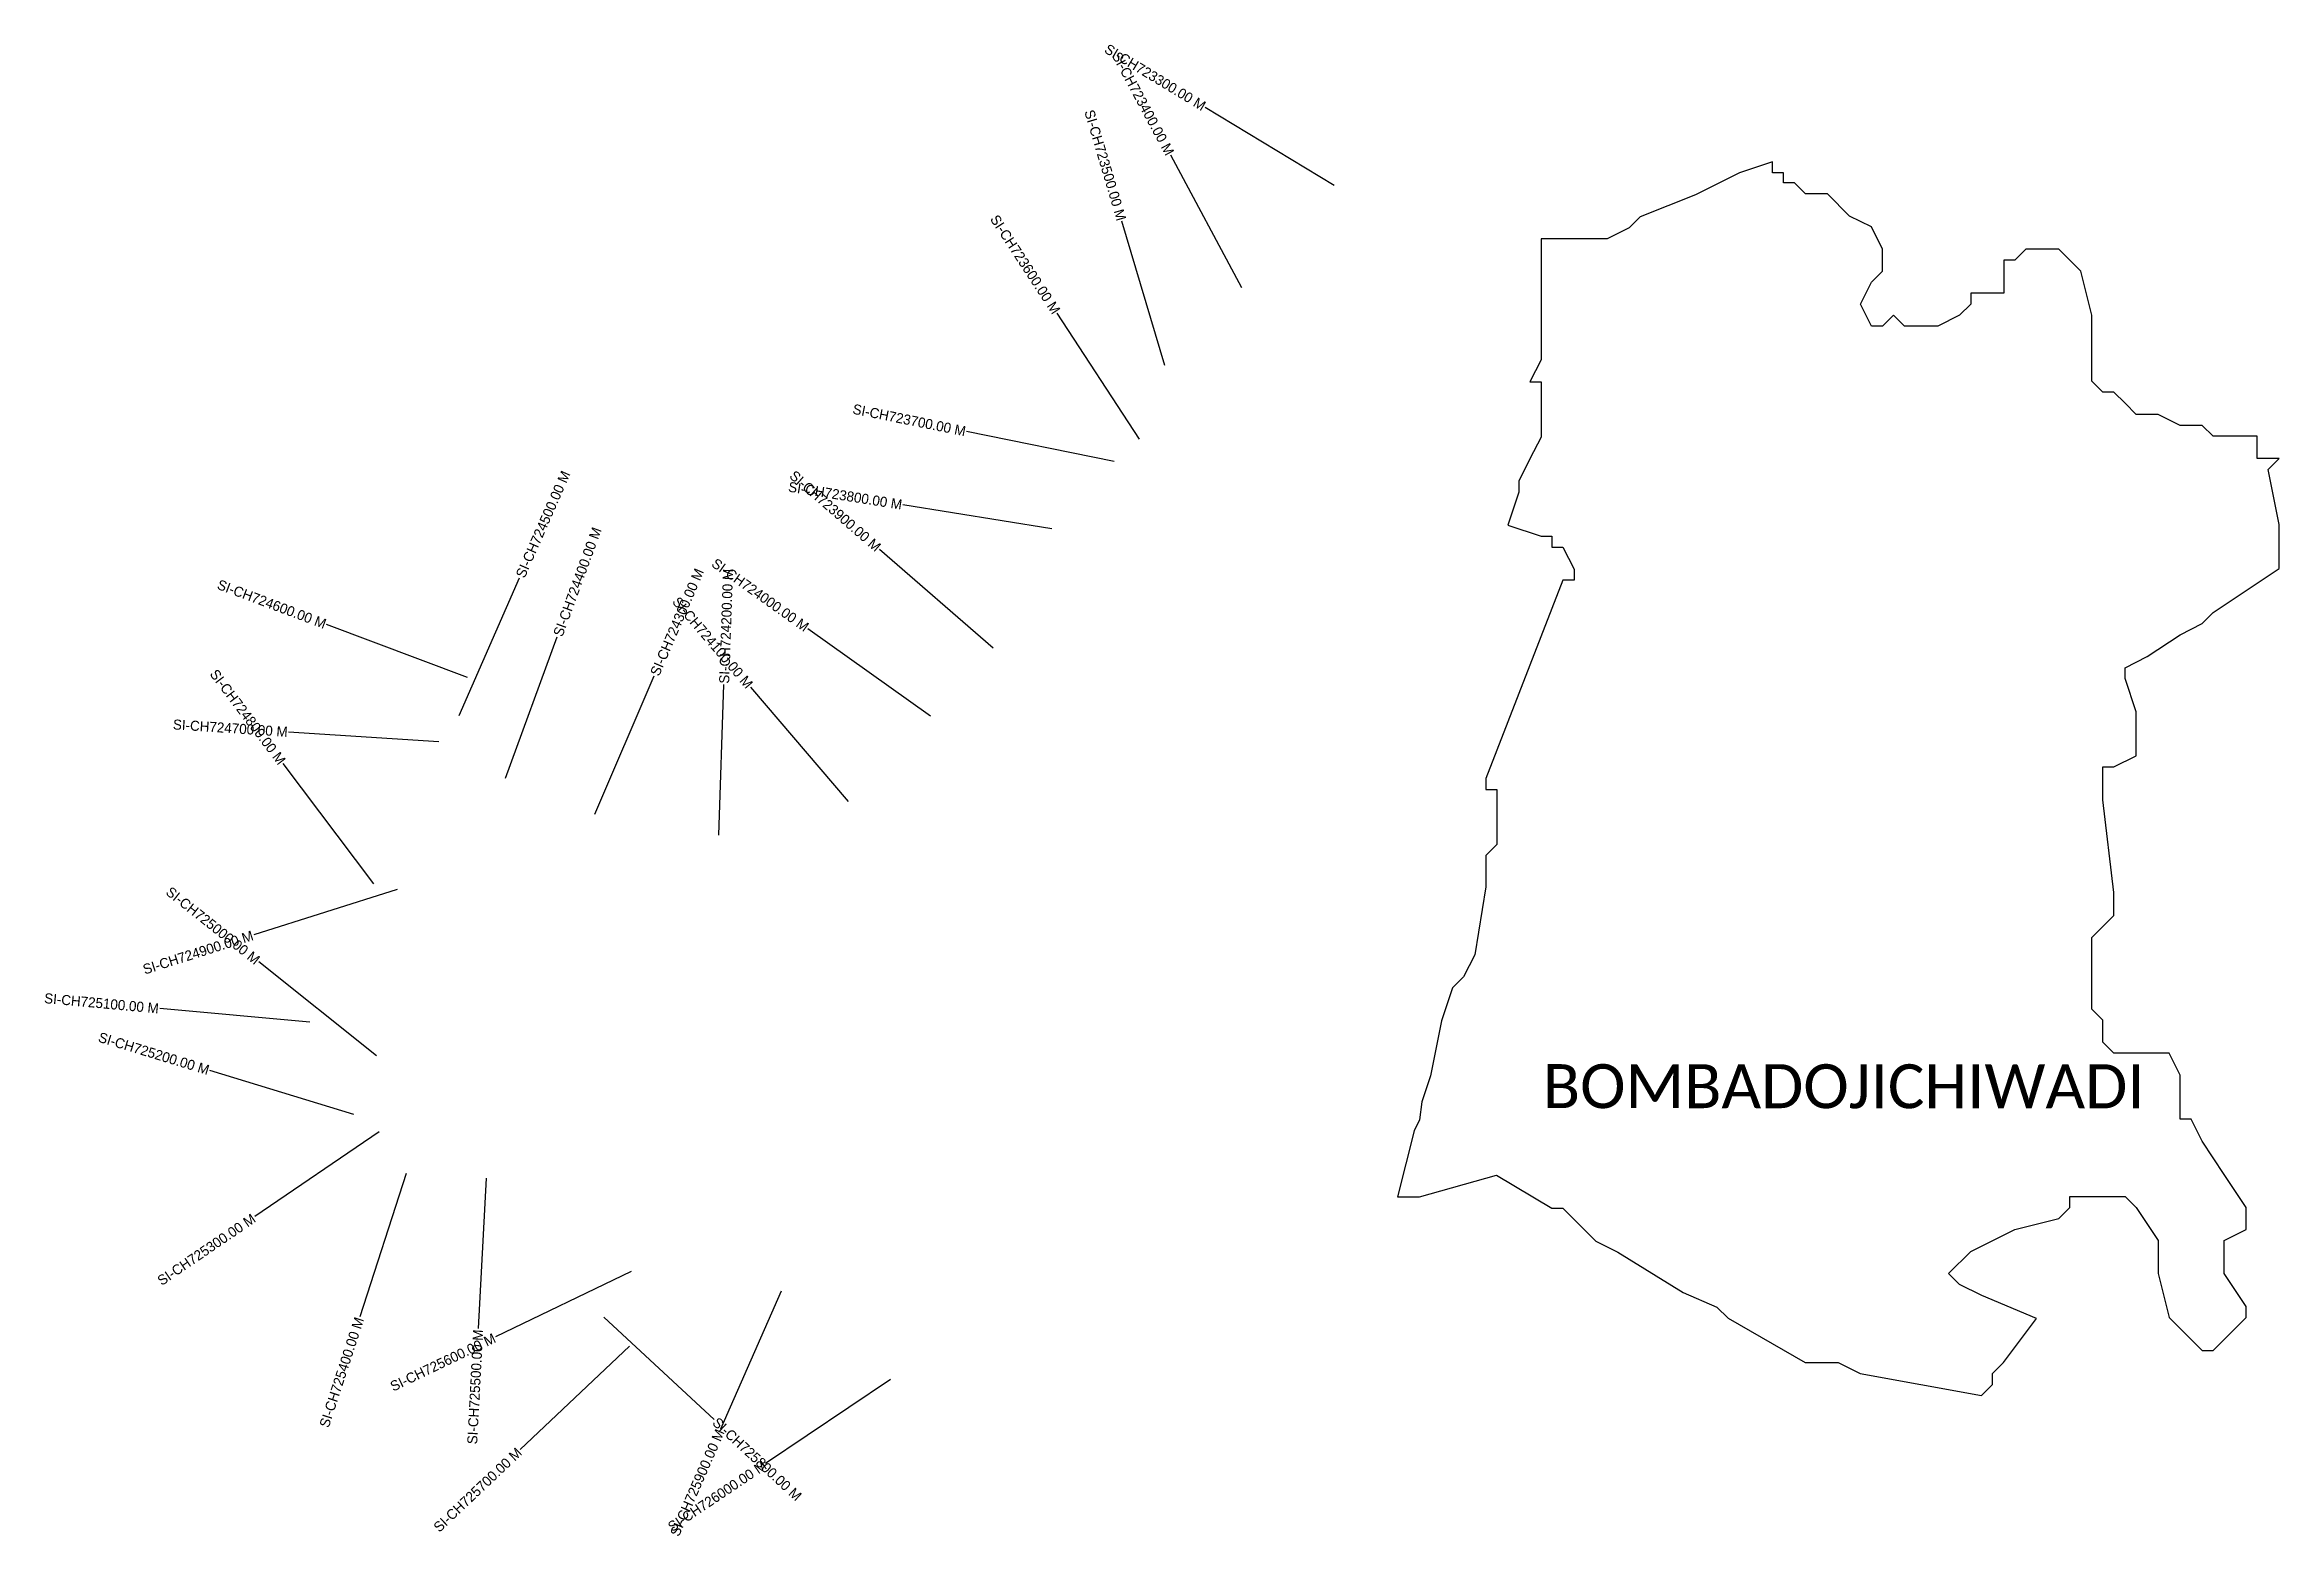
# Model space of a CAD drawing. Header units: metres. Extents: x 355512 to 357738, y 1740651 to 1742138.
import ezdxf
from ezdxf.enums import TextEntityAlignment as Align

# ---------------------------------------------------------------- set-up
doc = ezdxf.new("R2010")
doc.units = ezdxf.units.M
for name, color, linetype in [('CS', 134, 'Continuous'), ('CSMark', 6, 'Continuous'), ('VILLAGE BOUNDRY', 10, 'Continuous'), ('VILLAGE NAME', 250, 'Continuous')]:
    doc.layers.add(name, color=color, linetype=linetype)

msp = doc.modelspace()

# ---------------------------------------------------------------- linework, layer by layer
at = {"layer": 'CS'}
for p, q in [((356796.5, 1741997.8), (356668.1, 1742075.4)), ((356704.6, 1741895.7), (356633.7, 1742027.9)), ((356627.7, 1741818.3), (356585.1, 1741962.1)), ((356602.7, 1741744.7), (356520.6, 1741870.3)), ((356577.4, 1741722.7), (356430.3, 1741752.4)), ((356515.1, 1741655.6), (356367, 1741679.3)), ((356456.9, 1741536.7), (356343.6, 1741635)), ((355924.8, 1741469.3), (355985.1, 1741606.7)), ((355933.3, 1741507.4), (355792.8, 1741560.1)), ((356394.5, 1741468.8), (356272.3, 1741555.8)), ((355971, 1741407.1), (356022.6, 1741548)), ((356060, 1741371.1), (356119, 1741509)), ((356183.5, 1741350.3), (356188.7, 1741500.2)), ((356312.6, 1741383.6), (356215.3, 1741497.8)), ((355904.7, 1741443.1), (355755.1, 1741453)), ((355839.9, 1741301.8), (355749.5, 1741421.5)), ((355863.3, 1741296.2), (355720.3, 1741250.9)), ((355842.6, 1741130.3), (355725.3, 1741223.8)), ((355776.1, 1741163.8), (355626.7, 1741177.4)), ((355820.1, 1741071.8), (355676.6, 1741115.6)), ((355845.2, 1741054.6), (355721.3, 1740970.1)), ((355872.3, 1741012.9), (355825.9, 1740870.3)), ((355951.9, 1741008.3), (355943.9, 1740858.5)), ((356096.3, 1740915.2), (355961.2, 1740850.2)), ((356245.5, 1740895.7), (356185.4, 1740758.2)), ((356068.9, 1740869.7), (356179, 1740767.9)), ((356094.6, 1740840.9), (355985.6, 1740737.8)), ((356354.7, 1740807.6), (356230.2, 1740724))]:
    msp.add_line(p, q, dxfattribs=at)
at = {"layer": 'VILLAGE BOUNDRY'}
msp.add_lwpolyline([(357562.2, 1741385.4), (357562.2, 1741418.3), (357573.2, 1741418.3), (357595.2, 1741429.3), (357595.2, 1741473.2), (357584.2, 1741506.2), (357584.2, 1741517.1), (357606.2, 1741528.1), (357639.1, 1741550), (357661.1, 1741561), (357672, 1741572), (357705, 1741594), (357737.9, 1741615.9), (357737.9, 1741637.9), (357737.9, 1741659.8), (357726.9, 1741714.7), (357737.9, 1741725.7), (357716, 1741725.7), (357716, 1741747.7), (357672, 1741747.7), (357661.1, 1741758.6), (357639.1, 1741758.6), (357617.1, 1741769.6), (357595.2, 1741769.6), (357584.2, 1741780.6), (357573.2, 1741791.6), (357562.2, 1741791.6), (357551.3, 1741802.6), (357551.3, 1741857.5), (357551.3, 1741868.4), (357540.3, 1741912.4), (357518.3, 1741934.3), (357485.4, 1741934.3), (357474.4, 1741923.3), (357463.4, 1741923.3), (357463.4, 1741890.4), (357430.5, 1741890.4), (357430.5, 1741879.4), (357419.5, 1741868.4), (357397.6, 1741857.5), (357364.6, 1741857.5), (357353.7, 1741868.4), (357342.7, 1741857.5), (357331.7, 1741857.5), (357320.7, 1741879.4), (357331.7, 1741901.4), (357342.7, 1741912.4), (357342.7, 1741934.3), (357331.7, 1741956.3), (357309.8, 1741967.2), (357287.8, 1741989.2), (357265.9, 1741989.2), (357254.9, 1742000.2), (357243.9, 1742000.2), (357244.1, 1742010.4), (357233.1, 1742010.4), (357233.2, 1742021.4), (357200.2, 1742010.4), (357156.3, 1741988.5), (357101.4, 1741966.5), (357090.4, 1741955.6), (357068.4, 1741944.6), (357002.6, 1741944.6), (357002.5, 1741856.8), (357002.5, 1741845.8), (357002.5, 1741823.9), (356991.5, 1741801.9), (357002.5, 1741801.9), (357002.5, 1741747), (356991.5, 1741725.1), (356980.5, 1741703.1), (356980.5, 1741692.1), (356969.5, 1741659.2), (357002.5, 1741648.2), (357013.4, 1741648.2), (357013.4, 1741637.2), (357024.4, 1741637.2), (357035.4, 1741615.3), (357035.4, 1741604.3), (357024.4, 1741604.3), (356947.5, 1741406.7), (356947.5, 1741395.7), (356958.4, 1741395.7), (356958.4, 1741340.9), (356947.5, 1741329.9), (356947.4, 1741298.8), (356936.5, 1741231.1), (356925.4, 1741209.1), (356914.5, 1741198.2), (356903.5, 1741165.2), (356892.5, 1741110.3), (356883.8, 1741084.4), (356881.5, 1741066.4), (356876, 1741055.5), (356859.5, 1740989.6), (356881.5, 1740989.6), (356958.3, 1741011.5), (357013.2, 1740978.5), (357024.2, 1740978.5), (357057.1, 1740945.6), (357079, 1740934.6), (357144, 1740894.4), (357177.8, 1740879.7), (357188.8, 1740868.7), (357265.7, 1740824.8), (357298.6, 1740824.7), (357320.5, 1740813.8), (357441.3, 1740791.8), (357452.3, 1740802.7), (357452.3, 1740813.7), (357463.2, 1740824.7), (357496.2, 1740868.6), (357441.5, 1740891.4), (357419.5, 1740902.4), (357408.5, 1740913.3), (357430.5, 1740935.3), (357474.4, 1740957.3), (357518.3, 1740968.2), (357529.3, 1740979.2), (357529.3, 1740990.2), (357584.2, 1740990.2), (357595.2, 1740979.2), (357617.1, 1740946.3), (357617.1, 1740913.3), (357628.1, 1740869.4), (357661.1, 1740836.5), (357672, 1740836.5), (357694, 1740858.4), (357705, 1740869.4), (357705, 1740880.4), (357683, 1740913.3), (357683, 1740946.3), (357705, 1740957.3), (357705, 1740979.2), (357683, 1741012.1), (357661.1, 1741045.1), (357650.1, 1741067), (357639.1, 1741067), (357639.1, 1741089), (357639.1, 1741110.9), (357628.1, 1741132.9), (357573.2, 1741132.9), (357562.2, 1741143.9), (357562.2, 1741165.8), (357551.3, 1741176.8), (357551.3, 1741220.7), (357551.3, 1741248.2), (357573.2, 1741270.1), (357573.2, 1741293)], close=True, dxfattribs=at)

# ---------------------------------------------------------------- texts
at = {"layer": 'CSMark'}
for s, rotation, p in [('SI-CH723300.00 M', 328.8692, (356667.2, 1742075.9)), ('SI-CH723400.00 M', 298.1912, (356633.2, 1742028.8)), ('SI-CH723500.00 M', 286.4801, (356584.8, 1741963)), ('SI-CH723600.00 M', 303.1635, (356520.1, 1741871.1)), ('SI-CH723700.00 M', 348.603, (356429.4, 1741752.6)), ('SI-CH723900.00 M', 319.061, (356342.8, 1741635.7)), ('SI-CH723800.00 M', 350.9068, (356366, 1741679.5)), ('SI-CH724000.00 M', 324.5322, (356271.5, 1741556.4)), ('SI-CH724600.00 M', 339.4416, (355791.9, 1741560.4)), ('SI-CH724100.00 M', 310.4475, (356214.6, 1741498.5)), ('SI-CH724800.00 M', 307.0599, (355748.9, 1741422.3)), ('SI-CH724700.00 M', 356.2093, (355754.1, 1741453.1)), ('SI-CH725000.00 M', 321.4581, (355724.5, 1741224.4)), ('SI-CH724900.00 M', 17.5844, (355719.4, 1741250.6)), ('SI-CH725100.00 M', 354.8067, (355625.7, 1741177.5)), ('SI-CH725200.00 M', 343.0271, (355675.6, 1741115.9)), ('SI-CH725300.00 M', 34.3049, (355720.5, 1740969.5)), ('SI-CH725400.00 M', 71.9737, (355825.6, 1740869.3)), ('SI-CH725600.00 M', 25.6911, (355960.3, 1740849.7)), ('SI-CH725500.00 M', 86.9696, (355943.9, 1740857.5)), ('SI-CH725900.00 M', 66.3796, (356185, 1740757.3)), ('SI-CH725700.00 M', 43.4083, (355984.9, 1740737.1)), ('SI-CH726000.00 M', 33.8806, (356229.4, 1740723.5))]:
    msp.add_text(s, height=10, rotation=rotation, dxfattribs=at).set_placement(p, align=Align.MIDDLE_RIGHT)
for s, rotation, p in [('SI-CH724500.00 M', 66.3279, (355985.5, 1741607.6)), ('SI-CH724400.00 M', 69.8906, (356023, 1741548.9)), ('SI-CH724300.00 M', 66.8123, (356119.4, 1741509.9)), ('SI-CH724200.00 M', 87.9891, (356188.8, 1741501.2)), ('SI-CH725800.00 M', 317.2464, (356179.7, 1740767.2))]:
    msp.add_text(s, height=10, rotation=rotation, dxfattribs=at).set_placement(p, align=Align.MIDDLE_LEFT)
at = {"layer": 'VILLAGE NAME', "insert": (357004.3, 1741122), "char_height": 43.826, "attachment_point": 1, "rotation": 359.9793}
msp.add_mtext_dynamic_manual_height_columns('{\\fCalibri|b0|i0|c0|p34;BOMBADOJICHIWADI}', width=621.448, gutter_width=314.9, heights=[0], dxfattribs=at)

doc.saveas('drawing.dxf')
